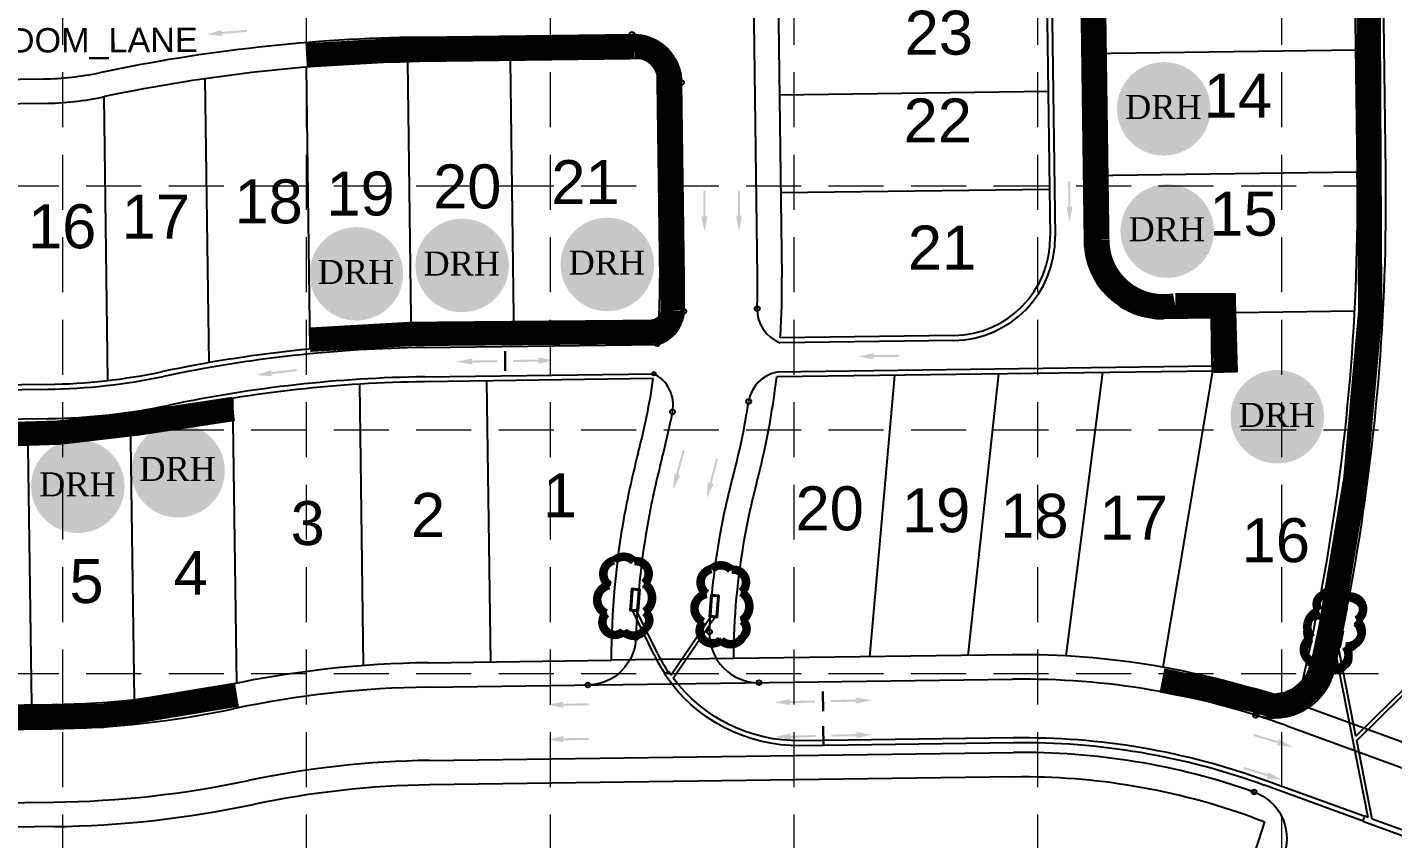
# Model space of a CAD drawing. Header units: inches. Extents: x -5337 to 1057, y 15227 to 19227.
# Drawn here: x -2354 to -1795, y 17458 to 17790 of the extents above; entities that cross this region are included whole.
import ezdxf
from ezdxf.enums import TextEntityAlignment as Align

# ---------------------------------------------------------------- set-up
doc = ezdxf.new("R2010")
doc.units = ezdxf.units.IN
doc.header["$LTSCALE"] = 150
doc.header["$MEASUREMENT"] = 0
doc.linetypes.add('HIDDEN', pattern=[0.375, 0.25, -0.125])
for name, color, linetype in [('1 LOT NUMBER', 7, 'Continuous'), ('BASE', 7, 'Continuous'), ('ECB', 84, 'Continuous'), ('EROSION BLANKET', 84, 'Continuous'), ('grid', 7, 'HIDDEN'), ('LOT NUM', 7, 'Continuous'), ('LOTLINE', 7, 'Continuous'), ('PAVING', 7, 'Continuous'), ('ROW', 7, 'Continuous'), ('STORM', 7, 'Continuous'), ('STORM INLET', 7, 'Continuous')]:
    doc.layers.add(name, color=color, linetype=linetype)
doc.styles.add('DRHorton', font='dutcheb.ttf')
doc.styles.get("Standard").update_dxf_attribs({"font": 'ARIAL.TTF', "height": 25})

# ---------------------------------------------------------------- blocks, each defined once
blk = doc.blocks.new('A$C18F678FE')
at = {"layer": 'BASE', "color": 170, "lineweight": 40, "const_width": 3.51}
blk.add_lwpolyline([(24.74, 19.3, 0.520567), (24.74, 19.3, 0.765195), (25.16, 29.3, 0.417879), (18.11, 33.3, 0.6649), (11.77, 25.13, 0.744833), (5.31, 15.53, 0.975642), (8.29, 5.64, 0.520567), (16.97, 2.85, 0.520567), (19.64, 8.87, 0.540264), (24.74, 19.3)], format="xyb", close=True, dxfattribs=at)
blk = doc.blocks.new('DRHorton')
h = blk.add_hatch(color=1)
h.paths.add_polyline_path([(78.7, 25.78, 1), (40.43, 25.78, 1)])
h.paths.add_polyline_path([(42.33, 17.91), (76.5, 17.91), (76.5, 34.87), (42.33, 34.87)], flags=24)
at = {"layer": 'BASE', "color": 176, "style": 'DRHorton'}
blk.add_text('DRH', height=9.814, dxfattribs=at).set_placement((59.39, 21.64), align=Align.CENTER)

msp = doc.modelspace()

# ---------------------------------------------------------------- hatches: boundary and pattern name
at = {"layer": 'PAVING'}
h = msp.add_hatch(color=256, dxfattribs=at)
edge = h.paths.add_edge_path()
edge.add_line((-2273.9, 17789.03), (-2274.4, 17788.49))
edge.add_line((-2274.4, 17788.49), (-2263.85, 17789.41))
edge.add_line((-2263.85, 17789.41), (-2263.78, 17788.56))
edge.add_line((-2263.78, 17788.56), (-2274.32, 17787.63))
edge.add_line((-2274.32, 17787.63), (-2273.72, 17787.07))
edge.add_line((-2273.72, 17787.07), (-2273.72, 17787.07))
edge.add_ellipse((-2274.25, 17786.99), major_axis=(0.558, 0.049), ratio=0.285714, start_angle=-125.8315, end_angle=14.4967, ccw=False)
edge.add_line((-2274.57, 17786.83), (-2274.57, 17786.83))
edge.add_line((-2274.57, 17786.83), (-2280.38, 17787.5))
edge.add_line((-2280.38, 17787.5), (-2274.77, 17789.14))
edge.add_line((-2274.77, 17789.14), (-2274.77, 17789.14))
edge.add_ellipse((-2274.44, 17789.03), major_axis=(0.558, 0.049), ratio=0.285714, start_angle=-17.1827, end_angle=124.7269, ccw=False)
edge.add_line((-2273.9, 17789.03), (-2273.9, 17789.03))
edge.add_line((-2273.9, 17789.03), (-2273.9, 17789.03))
edge.add_line((-2273.9, 17789.03), (-2273.9, 17789.03))
h = msp.add_hatch(color=256, dxfattribs=at)
edge = h.paths.add_edge_path()
edge.add_line((-1928.32, 17717.29), (-1927.81, 17716.75))
edge.add_line((-1927.81, 17716.75), (-1927.92, 17727.34))
edge.add_line((-1927.92, 17727.34), (-1927.06, 17727.35))
edge.add_line((-1927.06, 17727.35), (-1926.95, 17716.76))
edge.add_line((-1926.95, 17716.76), (-1926.35, 17717.32))
edge.add_line((-1926.35, 17717.32), (-1926.35, 17717.32))
edge.add_ellipse((-1926.3, 17716.78), major_axis=(-0.006, 0.56), ratio=0.285714, start_angle=-125.8315, end_angle=14.4967, ccw=False)
edge.add_line((-1926.17, 17716.45), (-1926.17, 17716.45))
edge.add_line((-1926.17, 17716.45), (-1927.29, 17710.71))
edge.add_line((-1927.29, 17710.71), (-1928.49, 17716.43))
edge.add_line((-1928.49, 17716.43), (-1928.49, 17716.43))
edge.add_ellipse((-1928.36, 17716.75), major_axis=(-0.006, 0.56), ratio=0.285714, start_angle=-17.1827, end_angle=124.7269, ccw=False)
edge.add_line((-1928.32, 17717.29), (-1928.32, 17717.29))
edge.add_line((-1928.32, 17717.29), (-1928.32, 17717.29))
edge.add_line((-1928.32, 17717.29), (-1928.32, 17717.29))
h = msp.add_hatch(color=256, dxfattribs=at)
edge = h.paths.add_edge_path()
edge.add_line((-2077.66, 17713.4), (-2077.16, 17712.86))
edge.add_line((-2077.16, 17712.86), (-2077.15, 17723.45))
edge.add_line((-2077.15, 17723.45), (-2076.29, 17723.45))
edge.add_line((-2076.29, 17723.45), (-2076.3, 17712.86))
edge.add_line((-2076.3, 17712.86), (-2075.69, 17713.41))
edge.add_line((-2075.69, 17713.41), (-2075.69, 17713.41))
edge.add_ellipse((-2075.65, 17712.87), major_axis=(0.001, 0.56), ratio=0.285714, start_angle=-125.8315, end_angle=14.4967, ccw=False)
edge.add_line((-2075.52, 17712.54), (-2075.52, 17712.54))
edge.add_line((-2075.52, 17712.54), (-2076.71, 17706.81))
edge.add_line((-2076.71, 17706.81), (-2077.84, 17712.55))
edge.add_line((-2077.84, 17712.55), (-2077.84, 17712.55))
edge.add_ellipse((-2077.7, 17712.87), major_axis=(0.001, 0.56), ratio=0.285714, start_angle=-17.1827, end_angle=124.7269, ccw=False)
edge.add_line((-2077.66, 17713.4), (-2077.66, 17713.4))
edge.add_line((-2077.66, 17713.4), (-2077.66, 17713.4))
edge.add_line((-2077.66, 17713.4), (-2077.66, 17713.4))
h = msp.add_hatch(color=256, dxfattribs=at)
edge = h.paths.add_edge_path()
edge.add_line((-2063.52, 17713.53), (-2063.02, 17712.99))
edge.add_line((-2063.02, 17712.99), (-2063.01, 17723.57))
edge.add_line((-2063.01, 17723.57), (-2062.15, 17723.57))
edge.add_line((-2062.15, 17723.57), (-2062.16, 17712.99))
edge.add_line((-2062.16, 17712.99), (-2061.55, 17713.54))
edge.add_line((-2061.55, 17713.54), (-2061.55, 17713.54))
edge.add_ellipse((-2061.51, 17713), major_axis=(0.001, 0.56), ratio=0.285714, start_angle=-125.8315, end_angle=14.4967, ccw=False)
edge.add_line((-2061.38, 17712.67), (-2061.38, 17712.67))
edge.add_line((-2061.38, 17712.67), (-2062.57, 17706.94))
edge.add_line((-2062.57, 17706.94), (-2063.7, 17712.67))
edge.add_line((-2063.7, 17712.67), (-2063.7, 17712.67))
edge.add_ellipse((-2063.57, 17712.99), major_axis=(0.001, 0.56), ratio=0.285714, start_angle=-17.1827, end_angle=124.7269, ccw=False)
edge.add_line((-2063.52, 17713.53), (-2063.52, 17713.53))
edge.add_line((-2063.52, 17713.53), (-2063.52, 17713.53))
edge.add_line((-2063.52, 17713.53), (-2063.52, 17713.53))
at = {"layer": 'PAVING', "linetype": 'Continuous', "lineweight": 30}
h = msp.add_hatch(color=256, dxfattribs=at)
edge = h.paths.add_edge_path()
edge.add_line((-2171.47, 17652.68), (-2172.02, 17653.17))
edge.add_line((-2172.02, 17653.17), (-2161.43, 17653.33))
edge.add_line((-2161.43, 17653.33), (-2161.45, 17654.19))
edge.add_line((-2161.45, 17654.19), (-2172.03, 17654.03))
edge.add_line((-2172.03, 17654.03), (-2171.49, 17654.65))
edge.add_line((-2171.49, 17654.65), (-2171.49, 17654.65))
edge.add_ellipse((-2172.03, 17654.68), major_axis=(0.56, 0.009), ratio=0.285714, start_angle=345.5033, end_angle=485.8315)
edge.add_line((-2172.36, 17654.8), (-2172.36, 17654.8))
edge.add_line((-2172.36, 17654.8), (-2178.07, 17653.54))
edge.add_line((-2178.07, 17653.54), (-2172.32, 17652.49))
edge.add_line((-2172.32, 17652.49), (-2172.32, 17652.49))
edge.add_ellipse((-2172, 17652.62), major_axis=(0.56, 0.009), ratio=0.285714, start_angle=235.2731, end_angle=377.1827)
edge.add_line((-2171.47, 17652.68), (-2171.47, 17652.68))
edge.add_line((-2171.47, 17652.68), (-2171.47, 17652.68))
edge.add_line((-2171.47, 17652.68), (-2171.47, 17652.68))
h = msp.add_hatch(color=256, dxfattribs=at)
edge = h.paths.add_edge_path()
edge.add_line((-2144.98, 17653.04), (-2144.45, 17653.55))
edge.add_line((-2144.45, 17653.55), (-2155.03, 17653.42))
edge.add_line((-2155.03, 17653.42), (-2155.05, 17654.28))
edge.add_line((-2155.05, 17654.28), (-2144.46, 17654.41))
edge.add_line((-2144.46, 17654.41), (-2145.02, 17655.01))
edge.add_line((-2145.02, 17655.01), (-2145.02, 17655.01))
edge.add_ellipse((-2144.48, 17655.06), major_axis=(-0.56, -0.007), ratio=0.285714, start_angle=-125.8315, end_angle=14.4967, ccw=False)
edge.add_line((-2144.15, 17655.19), (-2144.15, 17655.19))
edge.add_line((-2144.15, 17655.19), (-2138.41, 17654.08))
edge.add_line((-2138.41, 17654.08), (-2144.13, 17652.87))
edge.add_line((-2144.13, 17652.87), (-2144.13, 17652.87))
edge.add_ellipse((-2144.45, 17653), major_axis=(-0.56, -0.007), ratio=0.285714, start_angle=-17.1827, end_angle=124.7269, ccw=False)
edge.add_line((-2144.98, 17653.04), (-2144.98, 17653.04))
edge.add_line((-2144.98, 17653.04), (-2144.98, 17653.04))
edge.add_line((-2144.98, 17653.04), (-2144.98, 17653.04))
at = {"layer": 'PAVING'}
h = msp.add_hatch(color=256, dxfattribs=at)
edge = h.paths.add_edge_path()
edge.add_line((-2007.17, 17656.78), (-2007.7, 17656.27))
edge.add_line((-2007.7, 17656.27), (-1997.12, 17656.38))
edge.add_line((-1997.12, 17656.38), (-1997.11, 17655.52))
edge.add_line((-1997.11, 17655.52), (-2007.69, 17655.41))
edge.add_line((-2007.69, 17655.41), (-2007.14, 17654.81))
edge.add_line((-2007.14, 17654.81), (-2007.14, 17654.81))
edge.add_ellipse((-2007.68, 17654.76), major_axis=(0.56, 0.006), ratio=0.285714, start_angle=-125.8315, end_angle=14.4967, ccw=False)
edge.add_line((-2008, 17654.63), (-2008, 17654.63))
edge.add_line((-2008, 17654.63), (-2013.75, 17655.75))
edge.add_line((-2013.75, 17655.75), (-2008.02, 17656.95))
edge.add_line((-2008.02, 17656.95), (-2008.02, 17656.95))
edge.add_ellipse((-2007.7, 17656.82), major_axis=(0.56, 0.006), ratio=0.285714, start_angle=-17.1827, end_angle=124.7269, ccw=False)
edge.add_line((-2007.17, 17656.78), (-2007.17, 17656.78))
edge.add_line((-2007.17, 17656.78), (-2007.17, 17656.78))
edge.add_line((-2007.17, 17656.78), (-2007.17, 17656.78))
h = msp.add_hatch(color=256, dxfattribs=at)
edge = h.paths.add_edge_path()
edge.add_line((-2253.68, 17649.84), (-2254.16, 17649.28))
edge.add_line((-2254.16, 17649.28), (-2243.65, 17650.57))
edge.add_line((-2243.65, 17650.57), (-2243.54, 17649.71))
edge.add_line((-2243.54, 17649.71), (-2254.05, 17648.43))
edge.add_line((-2254.05, 17648.43), (-2253.43, 17647.89))
edge.add_line((-2253.43, 17647.89), (-2253.43, 17647.89))
edge.add_ellipse((-2253.96, 17647.79), major_axis=(0.556, 0.068), ratio=0.285714, start_angle=-125.8315, end_angle=14.4967, ccw=False)
edge.add_line((-2254.27, 17647.62), (-2254.27, 17647.62))
edge.add_line((-2254.27, 17647.62), (-2260.1, 17648.09))
edge.add_line((-2260.1, 17648.09), (-2254.55, 17649.92))
edge.add_line((-2254.55, 17649.92), (-2254.55, 17649.92))
edge.add_ellipse((-2254.22, 17649.83), major_axis=(0.556, 0.068), ratio=0.285714, start_angle=-17.1827, end_angle=124.7269, ccw=False)
edge.add_line((-2253.68, 17649.84), (-2253.68, 17649.84))
edge.add_line((-2253.68, 17649.84), (-2253.68, 17649.84))
edge.add_line((-2253.68, 17649.84), (-2253.68, 17649.84))
h = msp.add_hatch(color=256, dxfattribs=at)
edge = h.paths.add_edge_path()
edge.add_line((-2088.71, 17607.91), (-2088.36, 17607.26))
edge.add_line((-2088.36, 17607.26), (-2085.64, 17617.48))
edge.add_line((-2085.64, 17617.48), (-2084.8, 17617.26))
edge.add_line((-2084.8, 17617.26), (-2087.53, 17607.04))
edge.add_line((-2087.53, 17607.04), (-2086.8, 17607.41))
edge.add_line((-2086.8, 17607.41), (-2086.8, 17607.41))
edge.add_ellipse((-2086.9, 17606.88), major_axis=(0.144, 0.541), ratio=0.285714, start_angle=-125.8315, end_angle=14.4967, ccw=False)
edge.add_line((-2086.86, 17606.53), (-2086.86, 17606.53))
edge.add_line((-2086.86, 17606.53), (-2089.48, 17601.3))
edge.add_line((-2089.48, 17601.3), (-2089.1, 17607.13))
edge.add_line((-2089.1, 17607.13), (-2089.1, 17607.13))
edge.add_ellipse((-2088.89, 17607.4), major_axis=(0.144, 0.541), ratio=0.285714, start_angle=-17.1827, end_angle=124.7269, ccw=False)
edge.add_line((-2088.71, 17607.91), (-2088.71, 17607.91))
edge.add_line((-2088.71, 17607.91), (-2088.71, 17607.91))
edge.add_line((-2088.71, 17607.91), (-2088.71, 17607.91))
h = msp.add_hatch(color=256, dxfattribs=at)
edge = h.paths.add_edge_path()
edge.add_line((-2075.01, 17604.4), (-2074.67, 17603.75))
edge.add_line((-2074.67, 17603.75), (-2071.94, 17613.98))
edge.add_line((-2071.94, 17613.98), (-2071.11, 17613.76))
edge.add_line((-2071.11, 17613.76), (-2073.84, 17603.53))
edge.add_line((-2073.84, 17603.53), (-2073.11, 17603.9))
edge.add_line((-2073.11, 17603.9), (-2073.11, 17603.9))
edge.add_ellipse((-2073.21, 17603.37), major_axis=(0.144, 0.541), ratio=0.285714, start_angle=-125.8315, end_angle=14.4967, ccw=False)
edge.add_line((-2073.17, 17603.02), (-2073.17, 17603.02))
edge.add_line((-2073.17, 17603.02), (-2075.78, 17597.79))
edge.add_line((-2075.78, 17597.79), (-2075.41, 17603.62))
edge.add_line((-2075.41, 17603.62), (-2075.4, 17603.62))
edge.add_ellipse((-2075.2, 17603.89), major_axis=(0.144, 0.541), ratio=0.285714, start_angle=-17.1827, end_angle=124.7269, ccw=False)
edge.add_line((-2075.01, 17604.4), (-2075.01, 17604.4))
edge.add_line((-2075.01, 17604.4), (-2075.01, 17604.4))
edge.add_line((-2075.01, 17604.4), (-2075.01, 17604.4))
at = {"layer": 'PAVING', "linetype": 'Continuous', "lineweight": 30}
h = msp.add_hatch(color=256, dxfattribs=at)
edge = h.paths.add_edge_path()
edge.add_line((-2041.45, 17513.31), (-2042.01, 17513.8))
edge.add_line((-2042.01, 17513.8), (-2031.43, 17514.06))
edge.add_line((-2031.43, 17514.06), (-2031.45, 17514.92))
edge.add_line((-2031.45, 17514.92), (-2042.03, 17514.66))
edge.add_line((-2042.03, 17514.66), (-2041.49, 17515.28))
edge.add_line((-2041.49, 17515.28), (-2041.49, 17515.28))
edge.add_ellipse((-2042.03, 17515.3), major_axis=(0.56, 0.014), ratio=0.285714, start_angle=345.5033, end_angle=485.8315)
edge.add_line((-2042.37, 17515.43), (-2042.36, 17515.42))
edge.add_line((-2042.36, 17515.42), (-2048.06, 17514.1))
edge.add_line((-2048.06, 17514.1), (-2042.3, 17513.11))
edge.add_line((-2042.3, 17513.11), (-2042.3, 17513.11))
edge.add_ellipse((-2041.99, 17513.25), major_axis=(0.56, 0.014), ratio=0.285714, start_angle=235.2731, end_angle=377.1827)
edge.add_line((-2041.45, 17513.31), (-2041.45, 17513.31))
edge.add_line((-2041.45, 17513.31), (-2041.45, 17513.31))
edge.add_line((-2041.45, 17513.31), (-2041.45, 17513.31))
h = msp.add_hatch(color=256, dxfattribs=at)
edge = h.paths.add_edge_path()
edge.add_line((-2014.97, 17513.94), (-2014.45, 17514.45))
edge.add_line((-2014.45, 17514.45), (-2025.03, 17514.22))
edge.add_line((-2025.03, 17514.22), (-2025.05, 17515.08))
edge.add_line((-2025.05, 17515.08), (-2014.47, 17515.31))
edge.add_line((-2014.47, 17515.31), (-2015.03, 17515.91))
edge.add_line((-2015.03, 17515.91), (-2015.03, 17515.91))
edge.add_ellipse((-2014.49, 17515.96), major_axis=(-0.56, -0.012), ratio=0.285714, start_angle=-125.8315, end_angle=14.4967, ccw=False)
edge.add_line((-2014.16, 17516.1), (-2014.16, 17516.09))
edge.add_line((-2014.16, 17516.09), (-2008.41, 17515.04))
edge.add_line((-2008.41, 17515.04), (-2014.12, 17513.78))
edge.add_line((-2014.12, 17513.78), (-2014.12, 17513.78))
edge.add_ellipse((-2014.44, 17513.9), major_axis=(-0.56, -0.012), ratio=0.285714, start_angle=-17.1827, end_angle=124.7269, ccw=False)
edge.add_line((-2014.97, 17513.94), (-2014.97, 17513.94))
edge.add_line((-2014.97, 17513.94), (-2014.97, 17513.94))
edge.add_line((-2014.97, 17513.94), (-2014.97, 17513.94))
at = {"layer": 'PAVING'}
h = msp.add_hatch(color=256, dxfattribs=at)
edge = h.paths.add_edge_path()
edge.add_line((-2134.17, 17512.24), (-2134.72, 17512.73))
edge.add_line((-2134.72, 17512.73), (-2124.14, 17512.89))
edge.add_line((-2124.14, 17512.89), (-2124.15, 17513.75))
edge.add_line((-2124.15, 17513.75), (-2134.73, 17513.59))
edge.add_line((-2134.73, 17513.59), (-2134.19, 17514.21))
edge.add_line((-2134.19, 17514.21), (-2134.19, 17514.21))
edge.add_ellipse((-2134.73, 17514.24), major_axis=(0.56, 0.008), ratio=0.285714, start_angle=345.5033, end_angle=485.8315)
edge.add_line((-2135.06, 17514.37), (-2135.06, 17514.36))
edge.add_line((-2135.06, 17514.36), (-2140.77, 17513.1))
edge.add_line((-2140.77, 17513.1), (-2135.02, 17512.05))
edge.add_line((-2135.02, 17512.05), (-2135.03, 17512.05))
edge.add_ellipse((-2134.71, 17512.18), major_axis=(0.56, 0.008), ratio=0.285714, start_angle=235.2731, end_angle=377.1827)
edge.add_line((-2134.17, 17512.24), (-2134.17, 17512.24))
edge.add_line((-2134.17, 17512.24), (-2134.17, 17512.24))
edge.add_line((-2134.17, 17512.24), (-2134.17, 17512.24))
h = msp.add_hatch(color=256, dxfattribs=at)
edge = h.paths.add_edge_path()
edge.add_line((-2134.1, 17498.1), (-2134.65, 17498.6))
edge.add_line((-2134.65, 17498.6), (-2124.07, 17498.75))
edge.add_line((-2124.07, 17498.75), (-2124.08, 17499.61))
edge.add_line((-2124.08, 17499.61), (-2134.66, 17499.46))
edge.add_line((-2134.66, 17499.46), (-2134.12, 17500.07))
edge.add_line((-2134.12, 17500.07), (-2134.12, 17500.07))
edge.add_ellipse((-2134.66, 17500.1), major_axis=(0.56, 0.008), ratio=0.285714, start_angle=345.5033, end_angle=485.8315)
edge.add_line((-2134.99, 17500.23), (-2134.99, 17500.23))
edge.add_line((-2134.99, 17500.23), (-2140.7, 17498.96))
edge.add_line((-2140.7, 17498.96), (-2134.95, 17497.91))
edge.add_line((-2134.95, 17497.91), (-2134.95, 17497.91))
edge.add_ellipse((-2134.64, 17498.05), major_axis=(0.56, 0.008), ratio=0.285714, start_angle=235.2731, end_angle=377.1827)
edge.add_line((-2134.1, 17498.1), (-2134.1, 17498.1))
edge.add_line((-2134.1, 17498.1), (-2134.1, 17498.1))
edge.add_line((-2134.1, 17498.1), (-2134.1, 17498.1))
at = {"layer": 'PAVING', "linetype": 'Continuous', "lineweight": 30}
h = msp.add_hatch(color=256, dxfattribs=at)
edge = h.paths.add_edge_path()
edge.add_line((-2041.23, 17499.17), (-2041.79, 17499.66))
edge.add_line((-2041.79, 17499.66), (-2031.21, 17499.93))
edge.add_line((-2031.21, 17499.93), (-2031.23, 17500.79))
edge.add_line((-2031.23, 17500.79), (-2041.81, 17500.52))
edge.add_line((-2041.81, 17500.52), (-2041.27, 17501.14))
edge.add_line((-2041.27, 17501.14), (-2041.27, 17501.14))
edge.add_ellipse((-2041.81, 17501.17), major_axis=(0.56, 0.014), ratio=0.285714, start_angle=345.5033, end_angle=485.8315)
edge.add_line((-2042.15, 17501.29), (-2042.15, 17501.29))
edge.add_line((-2042.15, 17501.29), (-2047.84, 17499.97))
edge.add_line((-2047.84, 17499.97), (-2042.08, 17498.97))
edge.add_line((-2042.08, 17498.97), (-2042.08, 17498.97))
edge.add_ellipse((-2041.77, 17499.11), major_axis=(0.56, 0.014), ratio=0.285714, start_angle=235.2731, end_angle=377.1827)
edge.add_line((-2041.23, 17499.17), (-2041.23, 17499.17))
edge.add_line((-2041.23, 17499.17), (-2041.23, 17499.17))
edge.add_line((-2041.23, 17499.17), (-2041.23, 17499.17))
h = msp.add_hatch(color=256, dxfattribs=at)
edge = h.paths.add_edge_path()
edge.add_line((-2014.75, 17499.8), (-2014.23, 17500.32))
edge.add_line((-2014.23, 17500.32), (-2024.81, 17500.08))
edge.add_line((-2024.81, 17500.08), (-2024.83, 17500.94))
edge.add_line((-2024.83, 17500.94), (-2014.25, 17501.18))
edge.add_line((-2014.25, 17501.18), (-2014.81, 17501.77))
edge.add_line((-2014.81, 17501.77), (-2014.81, 17501.77))
edge.add_ellipse((-2014.27, 17501.82), major_axis=(-0.56, -0.012), ratio=0.285714, start_angle=-125.8315, end_angle=14.4967, ccw=False)
edge.add_line((-2013.94, 17501.96), (-2013.94, 17501.96))
edge.add_line((-2013.94, 17501.96), (-2008.19, 17500.91))
edge.add_line((-2008.19, 17500.91), (-2013.9, 17499.64))
edge.add_line((-2013.9, 17499.64), (-2013.9, 17499.65))
edge.add_ellipse((-2014.22, 17499.77), major_axis=(-0.56, -0.012), ratio=0.285714, start_angle=-17.1827, end_angle=124.7269, ccw=False)
edge.add_line((-2014.75, 17499.8), (-2014.75, 17499.8))
edge.add_line((-2014.75, 17499.8), (-2014.75, 17499.8))
edge.add_line((-2014.75, 17499.8), (-2014.75, 17499.8))
at = {"layer": 'PAVING'}
h = msp.add_hatch(color=256, dxfattribs=at)
edge = h.paths.add_edge_path()
edge.add_line((-1842.01, 17498.74), (-1841.64, 17498.11))
edge.add_line((-1841.64, 17498.11), (-1851.76, 17501.19))
edge.add_line((-1851.76, 17501.19), (-1852.01, 17500.37))
edge.add_line((-1852.01, 17500.37), (-1841.89, 17497.28))
edge.add_line((-1841.89, 17497.28), (-1842.59, 17496.86))
edge.add_line((-1842.59, 17496.86), (-1842.59, 17496.86))
edge.add_ellipse((-1842.09, 17496.67), major_axis=(-0.536, 0.163), ratio=0.285714, start_angle=345.5033, end_angle=485.8315)
edge.add_line((-1841.81, 17496.45), (-1841.81, 17496.45))
edge.add_line((-1841.81, 17496.45), (-1835.99, 17495.91))
edge.add_line((-1835.99, 17495.91), (-1841.14, 17498.67))
edge.add_line((-1841.14, 17498.67), (-1841.14, 17498.66))
edge.add_ellipse((-1841.48, 17498.63), major_axis=(-0.536, 0.163), ratio=0.285714, start_angle=235.2731, end_angle=377.1827)
edge.add_line((-1842.01, 17498.74), (-1842.01, 17498.74))
edge.add_line((-1842.01, 17498.74), (-1842.01, 17498.74))
edge.add_line((-1842.01, 17498.74), (-1842.01, 17498.74))
h = msp.add_hatch(color=256, dxfattribs=at)
edge = h.paths.add_edge_path()
edge.add_line((-1846.26, 17485.26), (-1845.89, 17484.62))
edge.add_line((-1845.89, 17484.62), (-1856.01, 17487.71))
edge.add_line((-1856.01, 17487.71), (-1856.27, 17486.89))
edge.add_line((-1856.27, 17486.89), (-1846.14, 17483.8))
edge.add_line((-1846.14, 17483.8), (-1846.84, 17483.38))
edge.add_line((-1846.84, 17483.38), (-1846.85, 17483.38))
edge.add_ellipse((-1846.34, 17483.18), major_axis=(-0.536, 0.163), ratio=0.285714, start_angle=345.5033, end_angle=485.8315)
edge.add_line((-1846.06, 17482.96), (-1846.06, 17482.97))
edge.add_line((-1846.06, 17482.97), (-1840.24, 17482.42))
edge.add_line((-1840.24, 17482.42), (-1845.39, 17485.18))
edge.add_line((-1845.39, 17485.18), (-1845.39, 17485.18))
edge.add_ellipse((-1845.73, 17485.15), major_axis=(-0.536, 0.163), ratio=0.285714, start_angle=235.2731, end_angle=377.1827)
edge.add_line((-1846.26, 17485.26), (-1846.26, 17485.26))
edge.add_line((-1846.26, 17485.26), (-1846.26, 17485.26))
edge.add_line((-1846.26, 17485.26), (-1846.26, 17485.26))

# ---------------------------------------------------------------- linework, layer by layer
at = {"layer": 'BASE', "color": 170, "lineweight": 40}
for p, q in [((-2100.85, 17562.72), (-2100.85, 17562.72)), ((-2100.85, 17562.72), (-2100.85, 17562.72)), ((-2061.69, 17559.69), (-2061.69, 17559.69)), ((-2061.69, 17559.69), (-2061.69, 17559.69)), ((-1810.73, 17545.96), (-1810.73, 17545.96)), ((-1810.73, 17545.96), (-1810.73, 17545.96))]:
    msp.add_line(p, q, dxfattribs=at)
for centre, radius, start, end in [((-2111.82, 17567.04), 5.61, 100.1911, 234.6709), ((-2109.07, 17568.27), 5.7, 40.3606, 131.0767), ((-2104.04, 17566.81), 5.19, 307.9856, 97.6778), ((-2069.91, 17565.23), 5.7, 40.3606, 131.0767), ((-2072.66, 17564.01), 5.61, 100.1911, 234.6709), ((-2064.88, 17563.78), 5.19, 307.9856, 97.6778), ((-2114.23, 17556.48), 6.04, 97.9513, 244.6712), ((-2104.73, 17556.97), 6.94, 302.4479, 55.9709), ((-2075.07, 17553.45), 6.04, 97.9513, 244.6712), ((-2065.57, 17553.94), 6.94, 302.4479, 55.9709), ((-1820.57, 17552.46), 5.61, 88.2407, 222.7205), ((-1817.63, 17553.09), 5.7, 28.4102, 119.1263), ((-1813, 17550.62), 5.19, 296.0352, 85.7274), ((-2113.26, 17547.28), 5.17, 133.4529, 310.6274), ((-2103.24, 17547.77), 4.02, 306.3025, 56.3025), ((-2064.08, 17544.74), 4.02, 306.3025, 56.3025), ((-1825.11, 17542.63), 6.04, 86.0009, 232.7208), ((-2105.79, 17547.11), 5.56, 222.4256, 332.4256), ((-2074.1, 17544.24), 5.17, 133.4529, 310.6274), ((-1815.72, 17541.14), 6.94, 290.4975, 44.0205), ((-2066.63, 17544.08), 5.56, 222.4256, 332.4256), ((-1826.07, 17533.42), 5.17, 121.5025, 298.677), ((-1816.16, 17531.83), 4.02, 294.3521, 44.3521), ((-1818.8, 17531.71), 5.56, 210.4752, 320.4752)]:
    msp.add_arc(centre, radius, start, end, dxfattribs=at)
at = {"layer": 'EROSION BLANKET', "const_width": 10}
for points in [[(-1919.15, 17929.98), (-1919.01, 17920.44), (-1915.97, 17703.58, 0.470146), (-1884.09, 17676.61), (-1864.16, 17676.61), (-1863.39, 17649.02)], [(-2238.24, 17662.54), (-2196.69, 17664.91), (-2098.84, 17665.79, 0.392703), (-2089.59, 17674.54), (-2091.2, 17769.05, 0.420844), (-2105.42, 17782.47), (-2198.32, 17781.3), (-2239.69, 17778.88)]]:
    msp.add_lwpolyline(points, format="xyb", dxfattribs=at)
for points in [[(-1889.53, 17523.09), (-1868.13, 17518.86), (-1851.91, 17515.1), (-1843.65, 17512.67), (-1837.8, 17513.69), (-1833.08, 17515.96), (-1829.1, 17519.37), (-1826.14, 17523.3), (-1823.97, 17528.71), (-1820.39, 17545.59), (-1810.36, 17605.86), (-1804.31, 17674.01), (-1805.58, 17930.92)], [(-2445.77, 17622.46), (-2386.42, 17623.05), (-2340.88, 17624.52), (-2308.27, 17628.34), (-2269.49, 17634.21)], [(-2444.3, 17507.05), (-2352.63, 17508.22), (-2323.25, 17508.51), (-2303.57, 17511.45), (-2268.02, 17517.33)]]:
    msp.add_lwpolyline(points, dxfattribs=at)
at = {"layer": 'grid', "color": 252, "linetype": 'HIDDEN', "lineweight": 0, "ltscale": 0.6}
for p, q in [((-2339.39, 19121.98), (-2339.39, 15630.29)), ((-2239.64, 19121.98), (-2239.64, 15630.29)), ((-2139.89, 19121.98), (-2139.89, 15630.29)), ((-2040.14, 19121.98), (-2040.14, 15630.29)), ((-1940.39, 19121.98), (-1940.39, 15630.29)), ((-1840.64, 19121.98), (-1840.64, 15630.29)), ((-5232.14, 17725.48), (952.36, 17725.48)), ((-5232.14, 17625.73), (952.36, 17625.73)), ((-5232.14, 17525.98), (952.36, 17525.98))]:
    msp.add_line(p, q, dxfattribs=at)
at = {"layer": 'LOTLINE'}
for p, q in [((-1920.24, 17779.7), (-1810.24, 17781.19)), ((-2239.69, 17774.09), (-2238.13, 17658.76)), ((-2198.21, 17776.26), (-2196.66, 17661.26)), ((-2156.22, 17776.84), (-2154.67, 17661.85)), ((-2281.13, 17769.34), (-2279.56, 17653.13)), ((-2322.53, 17761.95), (-2320.97, 17645.84)), ((-1936.03, 17764.08), (-2046.02, 17762.6)), ((-1919.56, 17729.71), (-1809.57, 17731.19)), ((-1935.49, 17724.09), (-2045.48, 17722.6)), ((-1810.67, 17674.24), (-1869.21, 17673.45)), ((-1868.89, 17649.71), (-1869.21, 17673.45)), ((-1913.89, 17649.1), (-1928.83, 17533.15)), ((-1868.89, 17649.71), (-1889.13, 17528.53)), ((-2217.84, 17644.34), (-2216.29, 17529.18)), ((-2165.85, 17645.7), (-2164.3, 17530.71)), ((-1998.88, 17647.95), (-2009.19, 17532.8)), ((-1956.39, 17648.53), (-1968.98, 17533.35)), ((-2269.77, 17638.55), (-2268.2, 17521.98)), ((-2353.64, 17628.17), (-2352.08, 17513.18)), ((-2311.67, 17630.91), (-2310.11, 17515.25))]:
    msp.add_line(p, q, dxfattribs=at)
at = {"layer": 'PAVING'}
for p, q in [((-1942.92, 18423.55), (-1933.23, 17704.84)), ((-1930.93, 18424.51), (-1921.2, 17702.75)), ((-1807.42, 18424.53), (-1798.07, 17731.34)), ((-2055.01, 17688.2), (-2064.66, 18403.16)), ((-2193.16, 17786.34), (-2106.36, 17787.52)), ((-2598.11, 17765.88), (-2347.13, 17769.27)), ((-2085.01, 17687.8), (-2086.09, 17767.79)), ((-1869.19, 17671.45), (-1888.77, 17671.19)), ((-1868.92, 17651.71), (-1869.19, 17671.45)), ((-2191.45, 17659.36), (-2096.03, 17660.64)), ((-1974.66, 17662.28), (-2045.81, 17661.32)), ((-2191.29, 17647.36), (-2097.37, 17648.62)), ((-1868.92, 17651.71), (-2046.91, 17649.3)), ((-2606.4, 17638.76), (-2345.42, 17642.28)), ((-2606.23, 17626.76), (-2345.26, 17630.28)), ((-2189.58, 17520.37), (-1950.65, 17523.59)), ((-2189.58, 17520.37), (-2189.58, 17520.37)), ((-1950.65, 17523.59), (-1950.65, 17523.59)), ((-2269.45, 17511.51), (-2269.45, 17511.51)), ((-1834.19, 17513.64), (-1835.24, 17514.02)), ((-1838.66, 17504.62), (-1838.66, 17504.62)), ((-1838.66, 17504.62), (-1838.66, 17504.62)), ((-1838.66, 17504.62), (-1383.65, 17339)), ((-2662.54, 17498.99), (-2343.55, 17503.29)), ((-2343.55, 17503.29), (-2343.55, 17503.29)), ((-2343.55, 17503.29), (-2343.55, 17503.29)), ((-2189.17, 17490.37), (-1950.25, 17493.59)), ((-1854.19, 17478.29), (-1852.09, 17477.59)), ((-2689.1, 17468.63), (-2343.14, 17473.29))]:
    msp.add_line(p, q, dxfattribs=at)
at = {"layer": 'PAVING', "linetype": 'Continuous', "lineweight": 30}
for p, q in [((-2158.27, 17657.8), (-2158.2, 17649.8)), ((-2028.31, 17518.57), (-2028.16, 17510.57)), ((-2028.09, 17504.43), (-2027.94, 17496.43))]:
    msp.add_line(p, q, dxfattribs=at)
at = {"layer": 'PAVING'}
for centre, radius in [((-2106.36, 17787.52), 1), ((-2086.09, 17767.79), 1), ((-2085.16, 17674.18), 1), ((-2055.11, 17675.28), 1), ((-2096.03, 17660.64), 0.75), ((-2097.37, 17648.62), 0.75), ((-2058.6, 17637.27), 1), ((-2089.77, 17633.01), 1), ((-2074.62, 17543.01), 1), ((-2104.72, 17540.65), 1), ((-1819.2, 17527.26), 1), ((-2124.44, 17521.25), 1), ((-2054.37, 17522.19), 1), ((-1851.16, 17508.88), 1), ((-1851.8, 17477.46), 1)]:
    msp.add_circle(centre, radius, dxfattribs=at)
for centre, radius, start, end in [((-2183.98, 17105.41), 681, 90.77286, 101.88517), ((-2348.74, 17888.26), 119, 270.7729, 281.8852), ((-1975.22, 17704.28), 42, 270.7724, 0.7724), ((-1889.2, 17703.18), 32, 180.7729, 270.7729), ((-2359.99, 17684.09), 275, 357.9345, 0.7729), ((-2359.99, 17684.09), 305, 358.3451, 0.7729), ((-2099.66, 17674.67), 14.5, 284.4994, 358.0275), ((-2040.62, 17674.86), 14.5, 178.3451, 249.0238), ((-2183.98, 17105.41), 554, 90.7729, 101.8852), ((-2104.01, 17635.74), 14.5, 349.1855, 62.7328), ((-2044.27, 17635.05), 14.5, 100.4914, 171.1709), ((-2348.74, 17888.26), 246, 270.7729, 281.8852), ((-2183.98, 17105.41), 542, 90.7729, 101.8852), ((-2348.74, 17888.26), 258, 270.7729, 281.8852), ((-2359.99, 17684.09), 275, 345.2093, 349.2971), ((-2359.99, 17684.09), 305, 345.2093, 351.1709), ((-1779.87, 17530.91), 325, 165.2093, 169.7184), ((-1779.87, 17530.91), 325, 169.7184, 178.2838), ((-2054.64, 17542.19), 20, 177.6497, 270.7729), ((-2183.98, 17105.41), 415, 90.7729, 101.8852), ((-1946.4, 17208.62), 315, 69.9983, 90.7729), ((-2348.74, 17888.26), 385, 270.7729, 281.8852), ((-1946.4, 17208.62), 285, 70.6132, 90.7729), ((-2183.98, 17105.41), 385, 90.7729, 101.8852), ((-2348.74, 17888.26), 415, 270.7729, 281.8852)]:
    msp.add_arc(centre, radius, start, end, dxfattribs=at)
at = {"layer": 'PAVING', "extrusion": (0, 0, -1)}
for centre, radius, start, end in [((2106.09, 17767.52), 20, 89.2271, 179.2271), ((2679.49, 17719.46), 881.5, 179.22767, 190.41364), ((1779.87, 17530.91), 295, 10.2816, 14.7907), ((1779.87, 17530.91), 295, 2.3503, 10.2816), ((2679.49, 17719.46), 881.5, 190.41364, 192.59431), ((2124.71, 17541.25), 20, 181.7162, 269.2271), ((1843.6, 17532.71), 25, 192.5943, 287.5993), ((1858.44, 17458.59), 20, 109.3868, 197.6263)]:
    msp.add_arc(centre, radius, start, end, dxfattribs=at)
at = {"layer": 'ROW'}
for p, q in [((-1819.11, 18438.79), (-1809.57, 17731.19)), ((-1944.92, 18423.41), (-1935.23, 17704.82)), ((-1928.94, 18424.69), (-1919.2, 17702.78)), ((-2054.66, 18403.3), (-2045.01, 17688.34)), ((-2096.22, 17777.65), (-2193.03, 17776.35)), ((-2096.22, 17777.65), (-2095.01, 17687.66)), ((-2347, 17759.27), (-2607.98, 17755.75)), ((-1869.21, 17673.45), (-1888.8, 17673.19)), ((-1868.89, 17649.71), (-1869.21, 17673.45)), ((-2095.85, 17662.65), (-2191.48, 17661.36)), ((-1974.68, 17664.28), (-2045.67, 17663.32)), ((-1868.89, 17649.71), (-2047.14, 17647.3)), ((-2345.45, 17644.28), (-2606.42, 17640.76)), ((-2097.65, 17646.62), (-2191.26, 17645.36)), ((-2345.23, 17628.28), (-2606.21, 17624.76)), ((-2189.71, 17530.37), (-2114.87, 17531.38)), ((-2064.86, 17532.05), (-2114.87, 17531.38)), ((-1950.79, 17533.59), (-2064.86, 17532.05)), ((-2654.65, 17509.1), (-2343.68, 17513.29)), ((-1835.24, 17514.02), (-1777.49, 17493)), ((-1950.11, 17483.6), (-2189.04, 17480.37)), ((-1852.34, 17467.03), (-1847.46, 17465.26)), ((-2343.01, 17463.29), (-2703.97, 17458.42))]:
    msp.add_line(p, q, dxfattribs=at)
for centre, radius, start, end in [((-2183.98, 17105.41), 671, 90.77286, 101.88517), ((-2348.74, 17888.26), 129, 270.7729, 281.8852), ((-2679.49, 17719.46), 870, 349.58636, 0.77233), ((-1975.22, 17704.28), 40, 270.7729, 0.7729), ((-1889.2, 17703.18), 30, 180.7729, 270.7729), ((-2359.99, 17684.09), 315, 356.2205, 0.7729), ((-2359.99, 17684.09), 265, 355.3592, 0.7729), ((-2183.98, 17105.41), 556, 90.7729, 101.8852), ((-2348.74, 17888.26), 244, 270.7729, 281.8852), ((-2183.98, 17105.41), 540, 90.7729, 101.8852), ((-2359.99, 17684.09), 265, 345.2093, 351.8721), ((-2359.99, 17684.09), 315, 345.2093, 353.2938), ((-2348.74, 17888.26), 260, 270.7729, 281.8852), ((-1779.87, 17530.91), 335, 165.2093, 169.7184), ((-1779.87, 17530.91), 285, 165.2093, 169.7184), ((-1779.87, 17530.91), 335, 169.7184, 179.9206), ((-1779.87, 17530.91), 285, 169.7184, 179.7711), ((-2679.49, 17719.46), 870, 346.31507, 349.58636), ((-1946.4, 17208.62), 325, 69.9983, 90.7729), ((-2183.98, 17105.41), 425, 90.7729, 101.8852), ((-2348.74, 17888.26), 375, 270.7729, 281.8852), ((-1946.4, 17208.62), 275, 69.9983, 90.7729), ((-2183.98, 17105.41), 375, 90.7729, 101.8852), ((-2348.74, 17888.26), 425, 270.7729, 281.8852), ((-2686.72, 17722.89), 877.92, 326.33027, 342.9347)]:
    msp.add_arc(centre, radius, start, end, dxfattribs=at)
at = {"layer": 'STORM', "color": 5}
for p, q in [((-2097.28, 17533.55), (-2106.07, 17551.62)), ((-2095.93, 17534.21), (-2104.33, 17551.49)), ((-2090.39, 17525.38), (-2074.21, 17549.16)), ((-2089.46, 17524.09), (-2072.49, 17549.02)), ((-1805.14, 17467.01), (-1818.93, 17537.05)), ((-2097.28, 17533.55), (-2097.28, 17533.55)), ((-2095.93, 17534.21), (-2095.93, 17534.21)), ((-1810.16, 17500.25), (-1817.34, 17536.73)), ((-2093.08, 17525.75), (-2091.42, 17526.86)), ((-1810.16, 17500.25), (-1780.88, 17529.16)), ((-1809.81, 17498.49), (-1779.11, 17528.8)), ((-1950.33, 17499.59), (-2037.34, 17498.42)), ((-1803.49, 17466.41), (-1809.81, 17498.49)), ((-1950.3, 17497.59), (-2037.31, 17496.42)), ((-1806.54, 17467.39), (-1846.87, 17482.07)), ((-1807.22, 17465.51), (-1847.55, 17480.19)), ((-1807.27, 17465.39), (-1806.5, 17467.51)), ((-1711.48, 17430.53), (-1807.27, 17465.39)), ((-1805.14, 17467.01), (-1806.5, 17467.51)), ((-1710.71, 17432.64), (-1803.49, 17466.41))]:
    msp.add_line(p, q, dxfattribs=at)
for centre, radius, start, end in [((-2038.2, 17562.41), 65.75, 206.0382, 213.7502), ((-2038.2, 17562.41), 64.25, 206.0382, 213.7502), ((-2038.2, 17562.41), 64, 213.7502, 215.2422), ((-2038.2, 17562.41), 64, 215.2422, 215.3617), ((-1946.4, 17208.62), 291, 69.9983, 90.7729), ((-1946.4, 17208.62), 289, 69.9983, 90.7729)]:
    msp.add_arc(centre, radius, start, end, dxfattribs=at)
at = {"layer": 'STORM', "color": 5, "extrusion": (0, 0, -1)}
for radius, end in [(66, 326.2499), (64, 323.212)]:
    msp.add_arc((2038.2, 17562.41), radius, 269.2271, end, dxfattribs=at)
at = {"layer": 'STORM INLET', "color": 5}
for p, q in [((-2106.55, 17560.68), (-2107.24, 17551.71)), ((-2106.55, 17560.68), (-2107.24, 17551.71)), ((-2106.09, 17560.15), (-2106.7, 17552.17)), ((-2106.09, 17560.15), (-2106.7, 17552.17)), ((-2103.06, 17560.42), (-2106.55, 17560.68)), ((-2103.06, 17560.42), (-2106.55, 17560.68)), ((-2103.59, 17559.95), (-2106.09, 17560.15)), ((-2103.59, 17559.95), (-2106.09, 17560.15)), ((-2104.21, 17551.98), (-2103.59, 17559.95)), ((-2104.21, 17551.98), (-2103.59, 17559.95)), ((-2103.75, 17551.44), (-2103.06, 17560.42)), ((-2103.75, 17551.44), (-2103.06, 17560.42)), ((-2074.11, 17558.18), (-2074.81, 17549.2)), ((-2074.11, 17558.18), (-2074.81, 17549.2)), ((-2073.65, 17557.64), (-2074.27, 17549.66)), ((-2073.65, 17557.64), (-2074.27, 17549.66)), ((-2070.63, 17557.91), (-2074.11, 17558.18)), ((-2070.63, 17557.91), (-2074.11, 17558.18)), ((-2071.16, 17557.45), (-2073.65, 17557.64)), ((-2071.16, 17557.45), (-2073.65, 17557.64)), ((-2071.78, 17549.47), (-2071.16, 17557.45)), ((-2071.78, 17549.47), (-2071.16, 17557.45)), ((-2071.32, 17548.93), (-2070.63, 17557.91)), ((-2071.32, 17548.93), (-2070.63, 17557.91)), ((-2107.24, 17551.71), (-2103.75, 17551.44)), ((-2107.24, 17551.71), (-2103.75, 17551.44)), ((-2106.7, 17552.17), (-2104.21, 17551.98)), ((-2106.7, 17552.17), (-2104.21, 17551.98)), ((-2074.81, 17549.2), (-2071.32, 17548.93)), ((-2074.81, 17549.2), (-2071.32, 17548.93)), ((-2074.27, 17549.66), (-2071.78, 17549.47)), ((-2074.27, 17549.66), (-2071.78, 17549.47)), ((-1818.69, 17544.14), (-1820.05, 17537.27)), ((-1818.69, 17544.14), (-1820.05, 17537.27)), ((-1818.3, 17543.55), (-1819.47, 17537.66)), ((-1818.3, 17543.55), (-1819.47, 17537.66)), ((-1815.26, 17543.45), (-1818.69, 17544.14)), ((-1815.26, 17543.45), (-1818.69, 17544.14)), ((-1815.84, 17543.06), (-1818.3, 17543.55)), ((-1815.84, 17543.06), (-1818.3, 17543.55)), ((-1817.01, 17537.18), (-1815.84, 17543.06)), ((-1817.01, 17537.18), (-1815.84, 17543.06)), ((-1816.62, 17536.59), (-1815.26, 17543.45)), ((-1816.62, 17536.59), (-1815.26, 17543.45)), ((-1820.05, 17537.27), (-1816.62, 17536.59)), ((-1820.05, 17537.27), (-1816.62, 17536.59)), ((-1819.47, 17537.66), (-1817.01, 17537.18)), ((-1819.47, 17537.66), (-1817.01, 17537.18))]:
    msp.add_line(p, q, dxfattribs=at)

# ---------------------------------------------------------------- block references
at = {"layer": 'ECB'}
for p, rotation in [((-2114.63, 17534.32), 27.07090793339504), ((-2074.82, 17530.82), 27.0709079335021), ((-1807.51, 17563.96), 190.5201311010003)]:
    msp.add_blockref('A$C18F678FE', p, dxfattribs=dict(at, rotation=rotation))
at = {"layer": 'grid', "zscale": 1.213134165493395}
for p in [(-1948.33, 17731.26), (-1946.92, 17681.24), (-2235.4, 17667.18), (-2176.03, 17667.58), (-2278.7, 17663.74), (-1901.89, 17605.24), (-2351.65, 17583.13), (-2392.67, 17576.8)]:
    msp.add_blockref('DRHorton', p, dxfattribs=at)

# ---------------------------------------------------------------- texts
at = {"layer": '1 LOT NUMBER'}
for s, p in [('23', (-1994.8, 17788.2)), ('14', (-1872.45, 17762.46)), ('22', (-1995.23, 17752.28)), ('20', (-2187.74, 17725.29)), ('21', (-2139.37, 17727.05)), ('18', (-2269, 17719.16)), ('19', (-2231.4, 17722.38)), ('17', (-2315.19, 17712.95)), ('15', (-1870.14, 17714.13)), ('16', (-2353.49, 17708.97)), ('21', (-1993.49, 17700.26)), ('1', (-2142.78, 17598.91)), ('2', (-2196.82, 17590.83)), ('20', (-2039.45, 17593.55)), ('19', (-1995.92, 17592.75)), ('18', (-1955.67, 17590.5)), ('17', (-1915.03, 17589.78)), ('3', (-2246.03, 17587.51)), ('16', (-1856.9, 17580.51)), ('4', (-2293.87, 17567.15)), ('5', (-2336.53, 17563.78))]:
    msp.add_text(s, height=18, dxfattribs=at).set_placement(p, align=Align.MIDDLE_LEFT)
at = {"layer": 'LOT NUM'}
msp.add_text('FREEDOM_LANE', height=10, rotation=0.1859, dxfattribs=at).set_placement((-2398.16, 17784.92), align=Align.MIDDLE_LEFT)

doc.saveas('drawing.dxf')
